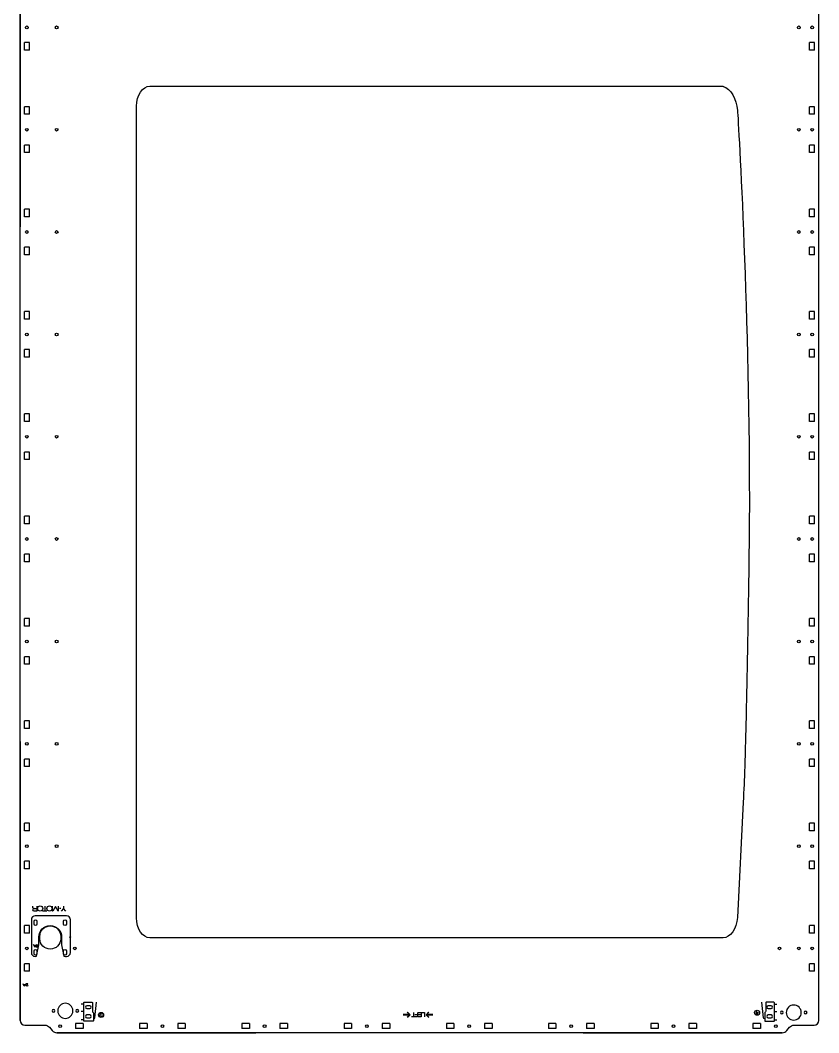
# Model space of a CAD drawing. Header units: millimetres. Extents: x -1506 to -668, y -3588 to 587.
# Drawn here: x -1506 to -668, y -3588 to -2526 of the extents above; entities that cross this region are included whole.
import ezdxf

# ---------------------------------------------------------------- set-up
doc = ezdxf.new("R2010")
doc.units = ezdxf.units.MM
doc.layers.add('CUTS', color=1, linetype='Continuous', true_color=0xff0000)
doc.layers.add('TEXT', color=5, linetype='Continuous', true_color=0x0000ff)

msp = doc.modelspace()

# ---------------------------------------------------------------- linework, layer by layer
at = {"layer": 'CUTS', "color": 1, "lineweight": 25, "true_color": 0xff0000}
for p, q in [((-1506.4, -3575), (-1506.4, -2449.6)), ((-668.4, -3575), (-668.4, -2449.6)), ((-1496.8, -2549.3), (-1502, -2549.3)), ((-1502, -2557.2), (-1502, -2549.3)), ((-1496.8, -2557.2), (-1502, -2557.2)), ((-1496.8, -2557.2), (-1496.8, -2549.3)), ((-672.7, -2549.3), (-677.9, -2549.3)), ((-677.9, -2557.2), (-677.9, -2549.3)), ((-672.7, -2557.2), (-677.9, -2557.2)), ((-672.7, -2557.2), (-672.7, -2549.3)), ((-1496.8, -2616.7), (-1502, -2616.7)), ((-1502, -2624.5), (-1502, -2616.7)), ((-1496.8, -2624.5), (-1496.8, -2616.7)), ((-672.7, -2616.7), (-677.9, -2616.7)), ((-677.9, -2624.5), (-677.9, -2616.7)), ((-672.7, -2624.5), (-672.7, -2616.7)), ((-1496.8, -2624.5), (-1502, -2624.5)), ((-672.7, -2624.5), (-677.9, -2624.5)), ((-1496.8, -2656.7), (-1502, -2656.7)), ((-1502, -2664.5), (-1502, -2656.7)), ((-1496.8, -2664.5), (-1502, -2664.5)), ((-1496.8, -2664.5), (-1496.8, -2656.7)), ((-672.7, -2656.7), (-677.9, -2656.7)), ((-677.9, -2664.5), (-677.9, -2656.7)), ((-672.7, -2664.5), (-677.9, -2664.5)), ((-672.7, -2664.5), (-672.7, -2656.7)), ((-1496.8, -2724), (-1502, -2724)), ((-1502, -2731.9), (-1502, -2724)), ((-1496.8, -2731.9), (-1496.8, -2724)), ((-672.7, -2724), (-677.9, -2724)), ((-677.9, -2731.9), (-677.9, -2724)), ((-672.7, -2731.9), (-672.7, -2724)), ((-1496.8, -2731.9), (-1502, -2731.9)), ((-672.7, -2731.9), (-677.9, -2731.9)), ((-1496.8, -2764), (-1502, -2764)), ((-1502, -2771.9), (-1502, -2764)), ((-1496.8, -2771.9), (-1496.8, -2764)), ((-672.7, -2764), (-677.9, -2764)), ((-677.9, -2771.9), (-677.9, -2764)), ((-672.7, -2771.9), (-672.7, -2764)), ((-1496.8, -2771.9), (-1502, -2771.9)), ((-672.7, -2771.9), (-677.9, -2771.9)), ((-1496.8, -2831.3), (-1502, -2831.3)), ((-1502, -2839.2), (-1502, -2831.3)), ((-1496.8, -2839.2), (-1496.8, -2831.3)), ((-672.7, -2831.3), (-677.9, -2831.3)), ((-677.9, -2839.2), (-677.9, -2831.3)), ((-672.7, -2839.2), (-672.7, -2831.3)), ((-1496.8, -2839.2), (-1502, -2839.2)), ((-672.7, -2839.2), (-677.9, -2839.2)), ((-1496.8, -2871.3), (-1502, -2871.3)), ((-1502, -2879.2), (-1502, -2871.3)), ((-1496.8, -2879.2), (-1496.8, -2871.3)), ((-672.7, -2871.3), (-677.9, -2871.3)), ((-677.9, -2879.2), (-677.9, -2871.3)), ((-672.7, -2879.2), (-672.7, -2871.3)), ((-1496.8, -2879.2), (-1502, -2879.2)), ((-672.7, -2879.2), (-677.9, -2879.2)), ((-1496.8, -2938.7), (-1502, -2938.7)), ((-1502, -2946.6), (-1502, -2938.7)), ((-1496.8, -2946.6), (-1496.8, -2938.7)), ((-672.7, -2938.7), (-677.9, -2938.7)), ((-677.9, -2946.6), (-677.9, -2938.7)), ((-672.7, -2946.6), (-672.7, -2938.7)), ((-1496.8, -2946.6), (-1502, -2946.6)), ((-672.7, -2946.6), (-677.9, -2946.6)), ((-1496.8, -2978.7), (-1502, -2978.7)), ((-1502, -2986.6), (-1502, -2978.7)), ((-1496.8, -2986.6), (-1496.8, -2978.7)), ((-672.7, -2978.7), (-677.9, -2978.7)), ((-677.9, -2986.6), (-677.9, -2978.7)), ((-672.7, -2986.6), (-672.7, -2978.7)), ((-1496.8, -2986.6), (-1502, -2986.6)), ((-672.7, -2986.6), (-677.9, -2986.6)), ((-1496.8, -3046), (-1502, -3046)), ((-1502, -3053.9), (-1502, -3046)), ((-1496.8, -3053.9), (-1496.8, -3046)), ((-672.7, -3046), (-677.9, -3046)), ((-677.9, -3053.9), (-677.9, -3046)), ((-672.7, -3053.9), (-672.7, -3046)), ((-1496.8, -3053.9), (-1502, -3053.9)), ((-672.7, -3053.9), (-677.9, -3053.9)), ((-1496.8, -3086), (-1502, -3086)), ((-1502, -3093.9), (-1502, -3086)), ((-1496.8, -3093.9), (-1496.8, -3086)), ((-672.7, -3086), (-677.9, -3086)), ((-677.9, -3093.9), (-677.9, -3086)), ((-672.7, -3093.9), (-672.7, -3086)), ((-1496.8, -3093.9), (-1502, -3093.9)), ((-672.7, -3093.9), (-677.9, -3093.9)), ((-1496.8, -3153.4), (-1502, -3153.4)), ((-1502, -3161.2), (-1502, -3153.4)), ((-1496.8, -3161.2), (-1496.8, -3153.4)), ((-672.7, -3153.4), (-677.9, -3153.4)), ((-677.9, -3161.2), (-677.9, -3153.4)), ((-672.7, -3161.2), (-672.7, -3153.4)), ((-1496.8, -3161.2), (-1502, -3161.2)), ((-672.7, -3161.2), (-677.9, -3161.2)), ((-1496.8, -3193.4), (-1502, -3193.4)), ((-1502, -3201.2), (-1502, -3193.4)), ((-1496.8, -3201.2), (-1496.8, -3193.4)), ((-672.7, -3193.4), (-677.9, -3193.4)), ((-677.9, -3201.2), (-677.9, -3193.4)), ((-672.7, -3201.2), (-672.7, -3193.4)), ((-1496.8, -3201.2), (-1502, -3201.2)), ((-672.7, -3201.2), (-677.9, -3201.2)), ((-1384.3, -3256.5), (-1384.3, -3250.3)), ((-1496.8, -3260.7), (-1502, -3260.7)), ((-1502, -3268.6), (-1502, -3260.7)), ((-1496.8, -3268.6), (-1502, -3268.6)), ((-1496.8, -3268.6), (-1496.8, -3260.7)), ((-672.7, -3260.7), (-677.9, -3260.7)), ((-677.9, -3268.6), (-677.9, -3260.7)), ((-672.7, -3268.6), (-677.9, -3268.6)), ((-672.7, -3268.6), (-672.7, -3260.7)), ((-1496.8, -3300.7), (-1502, -3300.7)), ((-1502, -3308.6), (-1502, -3300.7)), ((-1496.8, -3308.6), (-1496.8, -3300.7)), ((-672.7, -3300.7), (-677.9, -3300.7)), ((-677.9, -3308.6), (-677.9, -3300.7)), ((-672.7, -3308.6), (-672.7, -3300.7)), ((-1496.8, -3308.6), (-1502, -3308.6)), ((-672.7, -3308.6), (-677.9, -3308.6)), ((-1496.8, -3368), (-1502, -3368)), ((-1502, -3375.9), (-1502, -3368)), ((-1496.8, -3375.9), (-1502, -3375.9)), ((-1496.8, -3375.9), (-1496.8, -3368)), ((-672.7, -3368), (-677.9, -3368)), ((-677.9, -3375.9), (-677.9, -3368)), ((-672.7, -3375.9), (-677.9, -3375.9)), ((-672.7, -3375.9), (-672.7, -3368)), ((-1496.8, -3408), (-1502, -3408)), ((-1502, -3415.9), (-1502, -3408)), ((-1496.8, -3415.9), (-1496.8, -3408)), ((-672.7, -3408), (-677.9, -3408)), ((-677.9, -3415.9), (-677.9, -3408)), ((-672.7, -3415.9), (-672.7, -3408)), ((-1496.8, -3415.9), (-1502, -3415.9)), ((-672.7, -3415.9), (-677.9, -3415.9)), ((-1496.8, -3475.4), (-1502, -3475.4)), ((-1502, -3483.3), (-1502, -3475.4)), ((-1496.8, -3483.3), (-1502, -3483.3)), ((-1496.8, -3483.3), (-1496.8, -3475.4)), ((-672.7, -3475.4), (-677.9, -3475.4)), ((-677.9, -3483.3), (-677.9, -3475.4)), ((-672.7, -3483.3), (-677.9, -3483.3)), ((-672.7, -3483.3), (-672.7, -3475.4)), ((-1496.8, -3515.4), (-1502, -3515.4)), ((-1502, -3523.3), (-1502, -3515.4)), ((-1496.8, -3523.3), (-1502, -3523.3)), ((-1496.8, -3523.3), (-1496.8, -3515.4)), ((-672.7, -3515.4), (-677.9, -3515.4)), ((-677.9, -3523.3), (-677.9, -3515.4)), ((-672.7, -3523.3), (-677.9, -3523.3)), ((-672.7, -3523.3), (-672.7, -3515.4)), ((-1448.3, -3578.2), (-1448.3, -3583.4)), ((-1440.4, -3578.2), (-1448.3, -3578.2)), ((-1440.4, -3578.2), (-1440.4, -3583.4)), ((-1381.1, -3578.2), (-1381.1, -3583.4)), ((-1373.3, -3578.2), (-1381.1, -3578.2)), ((-1373.3, -3578.2), (-1373.3, -3583.4)), ((-1341.1, -3578.2), (-1341.1, -3583.4)), ((-1333.3, -3578.2), (-1341.1, -3578.2)), ((-1333.3, -3578.2), (-1333.3, -3583.4)), ((-1273.8, -3578.2), (-1273.8, -3583.4)), ((-1265.9, -3578.2), (-1273.8, -3578.2)), ((-1265.9, -3578.2), (-1265.9, -3583.4)), ((-1233.8, -3578.2), (-1233.8, -3583.4)), ((-1225.9, -3578.2), (-1233.8, -3578.2)), ((-1225.9, -3578.2), (-1225.9, -3583.4)), ((-1166.5, -3578.2), (-1166.5, -3583.4)), ((-1158.6, -3578.2), (-1166.5, -3578.2)), ((-1158.6, -3578.2), (-1158.6, -3583.4)), ((-1126.5, -3578.2), (-1126.5, -3583.4)), ((-1118.6, -3578.2), (-1126.5, -3578.2)), ((-1118.6, -3578.2), (-1118.6, -3583.4)), ((-1059.1, -3578.2), (-1059.1, -3583.4)), ((-1051.2, -3578.2), (-1059.1, -3578.2)), ((-1051.2, -3578.2), (-1051.2, -3583.4)), ((-1019.1, -3578.2), (-1019.1, -3583.4)), ((-1011.2, -3578.2), (-1019.1, -3578.2)), ((-1011.2, -3578.2), (-1011.2, -3583.4)), ((-952.1, -3578.2), (-952.1, -3583.4)), ((-944.2, -3578.2), (-952.1, -3578.2)), ((-944.2, -3578.2), (-944.2, -3583.4)), ((-912.1, -3578.2), (-912.1, -3583.4)), ((-904.2, -3578.2), (-912.1, -3578.2)), ((-904.2, -3578.2), (-904.2, -3583.4)), ((-844.7, -3578.2), (-844.7, -3583.4)), ((-836.8, -3578.2), (-844.7, -3578.2)), ((-836.8, -3578.2), (-836.8, -3583.4)), ((-804.7, -3578.2), (-804.7, -3583.4)), ((-796.8, -3578.2), (-804.7, -3578.2)), ((-796.8, -3578.2), (-796.8, -3583.4)), ((-737.4, -3578.2), (-737.4, -3583.4)), ((-729.5, -3578.2), (-737.4, -3578.2)), ((-729.5, -3578.2), (-729.5, -3583.4)), ((-706.7, -3587.8), (-1468, -3587.8)), ((-1440.4, -3583.4), (-1448.3, -3583.4)), ((-1373.3, -3583.4), (-1381.1, -3583.4)), ((-1333.3, -3583.4), (-1341.1, -3583.4)), ((-1265.9, -3583.4), (-1273.8, -3583.4)), ((-1225.9, -3583.4), (-1233.8, -3583.4)), ((-1158.6, -3583.4), (-1166.5, -3583.4)), ((-1118.6, -3583.4), (-1126.5, -3583.4)), ((-1051.2, -3583.4), (-1059.1, -3583.4)), ((-1011.2, -3583.4), (-1019.1, -3583.4)), ((-944.2, -3583.4), (-952.1, -3583.4)), ((-904.2, -3583.4), (-912.1, -3583.4)), ((-836.8, -3583.4), (-844.7, -3583.4)), ((-796.8, -3583.4), (-804.7, -3583.4)), ((-729.5, -3583.4), (-737.4, -3583.4))]:
    msp.add_line(p, q, dxfattribs=at)
for points in [[(-1506.4, -2449.6), (-1506.4, -2742.4)], [(-668.4, -2742.4), (-668.4, -2449.6)], [(-1370.3, -2595), (-768.8, -2595), (-768.7, -2595.2)], [(-1384.3, -3250.3), (-1384.3, -2616)], [(-1384.3, -3467.3), (-1384.3, -3256.5)], [(-1506.4, -3282.2), (-1506.4, -3575)], [(-668.4, -3575), (-668.4, -3282.2)], [(-747.7, -3346.1), (-753.7, -3467)], [(-1491.9, -3473.9), (-1491.9, -3470.9), (-1491.9, -3470.9)], [(-1488.9, -3470.9), (-1488.9, -3473.9)], [(-1460.9, -3473.9), (-1460.9, -3470.9), (-1460.9, -3470.9)], [(-1457.9, -3470.9), (-1457.9, -3473.9)], [(-1485.8, -3489.2), (-1485.8, -3486.7), (-1485.8, -3486.7)], [(-1463.9, -3486.7), (-1463.9, -3489.2)], [(-768.8, -3488.3), (-1370.3, -3488.3)], [(-1491.9, -3504.9), (-1491.9, -3501.9), (-1491.9, -3501.9)], [(-1488.9, -3501.9), (-1488.9, -3504.9)], [(-1460.9, -3504.9), (-1460.9, -3501.9), (-1460.9, -3501.9)], [(-1457.9, -3501.9), (-1457.9, -3504.9)], [(-1433.3, -3559.5), (-1436.3, -3559.5), (-1436.3, -3559.5)], [(-1436.3, -3562.5), (-1433.3, -3562.5)], [(-718.3, -3559.5), (-721.3, -3559.5), (-721.3, -3559.5)], [(-721.3, -3562.5), (-718.3, -3562.5)], [(-1433.3, -3569.1), (-1436.3, -3569.1), (-1436.3, -3569.1)], [(-1436.3, -3572.1), (-1433.3, -3572.1)], [(-718.3, -3569.1), (-721.3, -3569.1), (-721.3, -3569.1)], [(-721.3, -3572.1), (-718.3, -3572.1)], [(-1501.6, -3579.8), (-1480.4, -3579.8), (-1480.4, -3579.8)], [(-1475.8, -3582), (-1472.7, -3585.6)], [(-1468, -3587.8), (-1259, -3587.8)], [(-915.7, -3587.8), (-706.7, -3587.8)], [(-702, -3585.6), (-699, -3582)], [(-694.3, -3579.8), (-673.2, -3579.8)]]:
    msp.add_lwpolyline(points, dxfattribs=at)
for points in [[(-1500.9, -2533.3), (-1500.9, -2532.5), (-1500.2, -2531.8), (-1499.4, -2531.8)], [(-1499.4, -2534.7), (-1500.2, -2534.7), (-1500.9, -2534.1), (-1500.9, -2533.3)], [(-1499.4, -2531.8), (-1498.6, -2531.8), (-1498, -2532.5), (-1498, -2533.3)], [(-1498, -2533.3), (-1498, -2534.1), (-1498.6, -2534.7), (-1499.4, -2534.7)], [(-1469.6, -2533.3), (-1469.6, -2532.5), (-1468.9, -2531.8), (-1468.2, -2531.8)], [(-1468.2, -2534.7), (-1468.9, -2534.7), (-1469.6, -2534.1), (-1469.6, -2533.3)], [(-1468.2, -2531.8), (-1467.4, -2531.8), (-1466.7, -2532.5), (-1466.7, -2533.3)], [(-1466.7, -2533.3), (-1466.7, -2534.1), (-1467.4, -2534.7), (-1468.2, -2534.7)], [(-690.8, -2533.3), (-690.8, -2532.5), (-690.2, -2531.8), (-689.4, -2531.8)], [(-689.4, -2534.7), (-690.2, -2534.7), (-690.8, -2534.1), (-690.8, -2533.3)], [(-689.4, -2531.8), (-688.6, -2531.8), (-687.9, -2532.5), (-687.9, -2533.3)], [(-687.9, -2533.3), (-687.9, -2534.1), (-688.6, -2534.7), (-689.4, -2534.7)], [(-676.7, -2533.3), (-676.7, -2532.5), (-676.1, -2531.8), (-675.3, -2531.8)], [(-675.3, -2534.7), (-676.1, -2534.7), (-676.7, -2534.1), (-676.7, -2533.3)], [(-675.3, -2531.8), (-674.5, -2531.8), (-673.9, -2532.5), (-673.9, -2533.3)], [(-673.9, -2533.3), (-673.9, -2534.1), (-674.5, -2534.7), (-675.3, -2534.7)], [(-1384.3, -2616), (-1384.3, -2604.4), (-1378, -2595), (-1370.3, -2595)], [(-768.7, -2595.2), (-761.1, -2597.3), (-754.4, -2608.6), (-753.6, -2620.4)], [(-753.6, -2620.4), (-753.6, -2620.4), (-741.2, -2820), (-741.2, -3029.4)], [(-1500.9, -2640.6), (-1500.9, -2639.8), (-1500.2, -2639.2), (-1499.4, -2639.2)], [(-1499.4, -2642), (-1500.2, -2642), (-1500.9, -2641.4), (-1500.9, -2640.6)], [(-1499.4, -2639.2), (-1498.6, -2639.2), (-1498, -2639.8), (-1498, -2640.6)], [(-1498, -2640.6), (-1498, -2641.4), (-1498.6, -2642), (-1499.4, -2642)], [(-1469.6, -2640.6), (-1469.6, -2639.8), (-1468.9, -2639.2), (-1468.2, -2639.2)], [(-1468.2, -2642), (-1468.9, -2642), (-1469.6, -2641.4), (-1469.6, -2640.6)], [(-1468.2, -2639.2), (-1467.4, -2639.2), (-1466.7, -2639.8), (-1466.7, -2640.6)], [(-1466.7, -2640.6), (-1466.7, -2641.4), (-1467.4, -2642), (-1468.2, -2642)], [(-690.8, -2640.6), (-690.8, -2639.8), (-690.2, -2639.2), (-689.4, -2639.2)], [(-689.4, -2642), (-690.2, -2642), (-690.8, -2641.4), (-690.8, -2640.6)], [(-689.4, -2639.2), (-688.6, -2639.2), (-687.9, -2639.8), (-687.9, -2640.6)], [(-687.9, -2640.6), (-687.9, -2641.4), (-688.6, -2642), (-689.4, -2642)], [(-676.7, -2640.6), (-676.7, -2639.8), (-676.1, -2639.2), (-675.3, -2639.2)], [(-675.3, -2642), (-676.1, -2642), (-676.7, -2641.4), (-676.7, -2640.6)], [(-675.3, -2639.2), (-674.5, -2639.2), (-673.9, -2639.8), (-673.9, -2640.6)], [(-673.9, -2640.6), (-673.9, -2641.4), (-674.5, -2642), (-675.3, -2642)], [(-1500.9, -2747.9), (-1500.9, -2747.2), (-1500.2, -2746.5), (-1499.4, -2746.5)], [(-1499.4, -2749.4), (-1500.2, -2749.4), (-1500.9, -2748.7), (-1500.9, -2747.9)], [(-1499.4, -2746.5), (-1498.6, -2746.5), (-1498, -2747.2), (-1498, -2747.9)], [(-1498, -2747.9), (-1498, -2748.7), (-1498.6, -2749.4), (-1499.4, -2749.4)], [(-1469.6, -2747.9), (-1469.6, -2747.2), (-1468.9, -2746.5), (-1468.2, -2746.5)], [(-1468.2, -2749.4), (-1468.9, -2749.4), (-1469.6, -2748.7), (-1469.6, -2747.9)], [(-1468.2, -2746.5), (-1467.4, -2746.5), (-1466.7, -2747.2), (-1466.7, -2747.9)], [(-1466.7, -2747.9), (-1466.7, -2748.7), (-1467.4, -2749.4), (-1468.2, -2749.4)], [(-690.8, -2747.9), (-690.8, -2747.2), (-690.2, -2746.5), (-689.4, -2746.5)], [(-689.4, -2749.4), (-690.2, -2749.4), (-690.8, -2748.7), (-690.8, -2747.9)], [(-689.4, -2746.5), (-688.6, -2746.5), (-687.9, -2747.2), (-687.9, -2747.9)], [(-687.9, -2747.9), (-687.9, -2748.7), (-688.6, -2749.4), (-689.4, -2749.4)], [(-676.7, -2747.9), (-676.7, -2747.2), (-676.1, -2746.5), (-675.3, -2746.5)], [(-675.3, -2749.4), (-676.1, -2749.4), (-676.7, -2748.7), (-676.7, -2747.9)], [(-675.3, -2746.5), (-674.5, -2746.5), (-673.9, -2747.2), (-673.9, -2747.9)], [(-673.9, -2747.9), (-673.9, -2748.7), (-674.5, -2749.4), (-675.3, -2749.4)], [(-1500.9, -2855.3), (-1500.9, -2854.5), (-1500.2, -2853.9), (-1499.4, -2853.9)], [(-1499.4, -2856.7), (-1500.2, -2856.7), (-1500.9, -2856.1), (-1500.9, -2855.3)], [(-1499.4, -2853.9), (-1498.6, -2853.9), (-1498, -2854.5), (-1498, -2855.3)], [(-1498, -2855.3), (-1498, -2856.1), (-1498.6, -2856.7), (-1499.4, -2856.7)], [(-1469.6, -2855.3), (-1469.6, -2854.5), (-1468.9, -2853.9), (-1468.2, -2853.9)], [(-1468.2, -2856.7), (-1468.9, -2856.7), (-1469.6, -2856.1), (-1469.6, -2855.3)], [(-1468.2, -2853.9), (-1467.4, -2853.9), (-1466.7, -2854.5), (-1466.7, -2855.3)], [(-1466.7, -2855.3), (-1466.7, -2856.1), (-1467.4, -2856.7), (-1468.2, -2856.7)], [(-690.8, -2855.3), (-690.8, -2854.5), (-690.2, -2853.9), (-689.4, -2853.9)], [(-689.4, -2856.7), (-690.2, -2856.7), (-690.8, -2856.1), (-690.8, -2855.3)], [(-689.4, -2853.9), (-688.6, -2853.9), (-687.9, -2854.5), (-687.9, -2855.3)], [(-687.9, -2855.3), (-687.9, -2856.1), (-688.6, -2856.7), (-689.4, -2856.7)], [(-676.7, -2855.3), (-676.7, -2854.5), (-676.1, -2853.9), (-675.3, -2853.9)], [(-675.3, -2856.7), (-676.1, -2856.7), (-676.7, -2856.1), (-676.7, -2855.3)], [(-675.3, -2853.9), (-674.5, -2853.9), (-673.9, -2854.5), (-673.9, -2855.3)], [(-673.9, -2855.3), (-673.9, -2856.1), (-674.5, -2856.7), (-675.3, -2856.7)], [(-1500.9, -2962.6), (-1500.9, -2961.8), (-1500.2, -2961.2), (-1499.4, -2961.2)], [(-1499.4, -2964), (-1500.2, -2964), (-1500.9, -2963.4), (-1500.9, -2962.6)], [(-1499.4, -2961.2), (-1498.6, -2961.2), (-1498, -2961.8), (-1498, -2962.6)], [(-1498, -2962.6), (-1498, -2963.4), (-1498.6, -2964), (-1499.4, -2964)], [(-1469.6, -2962.6), (-1469.6, -2961.8), (-1468.9, -2961.2), (-1468.2, -2961.2)], [(-1468.2, -2964), (-1468.9, -2964), (-1469.6, -2963.4), (-1469.6, -2962.6)], [(-1468.2, -2961.2), (-1467.4, -2961.2), (-1466.7, -2961.8), (-1466.7, -2962.6)], [(-1466.7, -2962.6), (-1466.7, -2963.4), (-1467.4, -2964), (-1468.2, -2964)], [(-690.8, -2962.6), (-690.8, -2961.8), (-690.2, -2961.2), (-689.4, -2961.2)], [(-689.4, -2964), (-690.2, -2964), (-690.8, -2963.4), (-690.8, -2962.6)], [(-689.4, -2961.2), (-688.6, -2961.2), (-687.9, -2961.8), (-687.9, -2962.6)], [(-687.9, -2962.6), (-687.9, -2963.4), (-688.6, -2964), (-689.4, -2964)], [(-676.7, -2962.6), (-676.7, -2961.8), (-676.1, -2961.2), (-675.3, -2961.2)], [(-675.3, -2964), (-676.1, -2964), (-676.7, -2963.4), (-676.7, -2962.6)], [(-675.3, -2961.2), (-674.5, -2961.2), (-673.9, -2961.8), (-673.9, -2962.6)], [(-673.9, -2962.6), (-673.9, -2963.4), (-674.5, -2964), (-675.3, -2964)], [(-741.2, -3029.4), (-741.2, -3117.1), (-745.2, -3278.6), (-745.2, -3278.6)], [(-1500.9, -3070), (-1500.9, -3069.2), (-1500.2, -3068.5), (-1499.4, -3068.5)], [(-1499.4, -3068.5), (-1498.6, -3068.5), (-1498, -3069.2), (-1498, -3070)], [(-1469.6, -3070), (-1469.6, -3069.2), (-1468.9, -3068.5), (-1468.2, -3068.5)], [(-1468.2, -3068.5), (-1467.4, -3068.5), (-1466.7, -3069.2), (-1466.7, -3070)], [(-690.8, -3070), (-690.8, -3069.2), (-690.2, -3068.5), (-689.4, -3068.5)], [(-689.4, -3068.5), (-688.6, -3068.5), (-687.9, -3069.2), (-687.9, -3070)], [(-676.7, -3070), (-676.7, -3069.2), (-676.1, -3068.5), (-675.3, -3068.5)], [(-675.3, -3068.5), (-674.5, -3068.5), (-673.9, -3069.2), (-673.9, -3070)], [(-1499.4, -3071.4), (-1500.2, -3071.4), (-1500.9, -3070.7), (-1500.9, -3070)], [(-1498, -3070), (-1498, -3070.7), (-1498.6, -3071.4), (-1499.4, -3071.4)], [(-1468.2, -3071.4), (-1468.9, -3071.4), (-1469.6, -3070.7), (-1469.6, -3070)], [(-1466.7, -3070), (-1466.7, -3070.7), (-1467.4, -3071.4), (-1468.2, -3071.4)], [(-689.4, -3071.4), (-690.2, -3071.4), (-690.8, -3070.7), (-690.8, -3070)], [(-687.9, -3070), (-687.9, -3070.7), (-688.6, -3071.4), (-689.4, -3071.4)], [(-675.3, -3071.4), (-676.1, -3071.4), (-676.7, -3070.7), (-676.7, -3070)], [(-673.9, -3070), (-673.9, -3070.7), (-674.5, -3071.4), (-675.3, -3071.4)], [(-1500.9, -3177.3), (-1500.9, -3176.5), (-1500.2, -3175.9), (-1499.4, -3175.9)], [(-1499.4, -3178.7), (-1500.2, -3178.7), (-1500.9, -3178.1), (-1500.9, -3177.3)], [(-1499.4, -3175.9), (-1498.6, -3175.9), (-1498, -3176.5), (-1498, -3177.3)], [(-1498, -3177.3), (-1498, -3178.1), (-1498.6, -3178.7), (-1499.4, -3178.7)], [(-1469.6, -3177.3), (-1469.6, -3176.5), (-1468.9, -3175.9), (-1468.2, -3175.9)], [(-1468.2, -3178.7), (-1468.9, -3178.7), (-1469.6, -3178.1), (-1469.6, -3177.3)], [(-1468.2, -3175.9), (-1467.4, -3175.9), (-1466.7, -3176.5), (-1466.7, -3177.3)], [(-1466.7, -3177.3), (-1466.7, -3178.1), (-1467.4, -3178.7), (-1468.2, -3178.7)], [(-690.8, -3177.3), (-690.8, -3176.5), (-690.2, -3175.9), (-689.4, -3175.9)], [(-689.4, -3178.7), (-690.2, -3178.7), (-690.8, -3178.1), (-690.8, -3177.3)], [(-689.4, -3175.9), (-688.6, -3175.9), (-687.9, -3176.5), (-687.9, -3177.3)], [(-687.9, -3177.3), (-687.9, -3178.1), (-688.6, -3178.7), (-689.4, -3178.7)], [(-676.7, -3177.3), (-676.7, -3176.5), (-676.1, -3175.9), (-675.3, -3175.9)], [(-675.3, -3178.7), (-676.1, -3178.7), (-676.7, -3178.1), (-676.7, -3177.3)], [(-675.3, -3175.9), (-674.5, -3175.9), (-673.9, -3176.5), (-673.9, -3177.3)], [(-673.9, -3177.3), (-673.9, -3178.1), (-674.5, -3178.7), (-675.3, -3178.7)], [(-745.2, -3278.6), (-745.5, -3290.4), (-745.9, -3305.6), (-746.2, -3312.4)], [(-1500.9, -3284.6), (-1500.9, -3283.9), (-1500.2, -3283.2), (-1499.4, -3283.2)], [(-1499.4, -3286.1), (-1500.2, -3286.1), (-1500.9, -3285.4), (-1500.9, -3284.6)], [(-1499.4, -3283.2), (-1498.6, -3283.2), (-1498, -3283.9), (-1498, -3284.6)], [(-1498, -3284.6), (-1498, -3285.4), (-1498.6, -3286.1), (-1499.4, -3286.1)], [(-1469.6, -3284.6), (-1469.6, -3283.9), (-1468.9, -3283.2), (-1468.2, -3283.2)], [(-1468.2, -3286.1), (-1468.9, -3286.1), (-1469.6, -3285.4), (-1469.6, -3284.6)], [(-1468.2, -3283.2), (-1467.4, -3283.2), (-1466.7, -3283.9), (-1466.7, -3284.6)], [(-1466.7, -3284.6), (-1466.7, -3285.4), (-1467.4, -3286.1), (-1468.2, -3286.1)], [(-690.8, -3284.6), (-690.8, -3283.9), (-690.2, -3283.2), (-689.4, -3283.2)], [(-689.4, -3286.1), (-690.2, -3286.1), (-690.8, -3285.4), (-690.8, -3284.6)], [(-689.4, -3283.2), (-688.6, -3283.2), (-687.9, -3283.9), (-687.9, -3284.6)], [(-687.9, -3284.6), (-687.9, -3285.4), (-688.6, -3286.1), (-689.4, -3286.1)], [(-676.7, -3284.6), (-676.7, -3283.9), (-676.1, -3283.2), (-675.3, -3283.2)], [(-675.3, -3286.1), (-676.1, -3286.1), (-676.7, -3285.4), (-676.7, -3284.6)], [(-675.3, -3283.2), (-674.5, -3283.2), (-673.9, -3283.9), (-673.9, -3284.6)], [(-673.9, -3284.6), (-673.9, -3285.4), (-674.5, -3286.1), (-675.3, -3286.1)], [(-746.2, -3312.4), (-746.4, -3319.2), (-747.1, -3334.4), (-747.7, -3346.1)], [(-1500.9, -3392), (-1500.9, -3391.2), (-1500.2, -3390.6), (-1499.4, -3390.6)], [(-1499.4, -3393.4), (-1500.2, -3393.4), (-1500.9, -3392.8), (-1500.9, -3392)], [(-1499.4, -3390.6), (-1498.6, -3390.6), (-1498, -3391.2), (-1498, -3392)], [(-1498, -3392), (-1498, -3392.8), (-1498.6, -3393.4), (-1499.4, -3393.4)], [(-1469.6, -3392), (-1469.6, -3391.2), (-1468.9, -3390.6), (-1468.2, -3390.6)], [(-1468.2, -3393.4), (-1468.9, -3393.4), (-1469.6, -3392.8), (-1469.6, -3392)], [(-1468.2, -3390.6), (-1467.4, -3390.6), (-1466.7, -3391.2), (-1466.7, -3392)], [(-1466.7, -3392), (-1466.7, -3392.8), (-1467.4, -3393.4), (-1468.2, -3393.4)], [(-690.8, -3392), (-690.8, -3391.2), (-690.2, -3390.6), (-689.4, -3390.6)], [(-689.4, -3393.4), (-690.2, -3393.4), (-690.8, -3392.8), (-690.8, -3392)], [(-689.4, -3390.6), (-688.6, -3390.6), (-687.9, -3391.2), (-687.9, -3392)], [(-687.9, -3392), (-687.9, -3392.8), (-688.6, -3393.4), (-689.4, -3393.4)], [(-676.7, -3392), (-676.7, -3391.2), (-676.1, -3390.6), (-675.3, -3390.6)], [(-675.3, -3393.4), (-676.1, -3393.4), (-676.7, -3392.8), (-676.7, -3392)], [(-675.3, -3390.6), (-674.5, -3390.6), (-673.9, -3391.2), (-673.9, -3392)], [(-673.9, -3392), (-673.9, -3392.8), (-674.5, -3393.4), (-675.3, -3393.4)], [(-1491.9, -3470.9), (-1491.9, -3470.1), (-1491.2, -3469.4), (-1490.4, -3469.4)], [(-1490.4, -3469.4), (-1489.6, -3469.4), (-1488.9, -3470.1), (-1488.9, -3470.9)], [(-1460.9, -3470.9), (-1460.9, -3470.1), (-1460.2, -3469.4), (-1459.4, -3469.4)], [(-1459.4, -3469.4), (-1458.6, -3469.4), (-1457.9, -3470.1), (-1457.9, -3470.9)], [(-1370.3, -3488.3), (-1378, -3488.3), (-1384.3, -3478.9), (-1384.3, -3467.3)], [(-753.7, -3467), (-754.3, -3478.7), (-761.2, -3488.3), (-768.8, -3488.3)], [(-1490.4, -3475.4), (-1491.2, -3475.4), (-1491.9, -3474.8), (-1491.9, -3473.9)], [(-1488.9, -3473.9), (-1488.9, -3474.8), (-1489.6, -3475.4), (-1490.4, -3475.4)], [(-1485.8, -3486.7), (-1485.8, -3480.6), (-1480.9, -3475.7), (-1474.9, -3475.7)], [(-1474.9, -3475.7), (-1468.8, -3475.7), (-1463.9, -3480.6), (-1463.9, -3486.7)], [(-1459.4, -3475.4), (-1460.2, -3475.4), (-1460.9, -3474.8), (-1460.9, -3473.9)], [(-1457.9, -3473.9), (-1457.9, -3474.8), (-1458.6, -3475.4), (-1459.4, -3475.4)], [(-1474.9, -3500.1), (-1480.9, -3500.1), (-1485.8, -3495.2), (-1485.8, -3489.2)], [(-1463.9, -3489.2), (-1463.9, -3495.2), (-1468.8, -3500.1), (-1474.9, -3500.1)], [(-1500.9, -3499.3), (-1500.9, -3498.5), (-1500.2, -3497.9), (-1499.4, -3497.9)], [(-1499.4, -3500.7), (-1500.2, -3500.7), (-1500.9, -3500.1), (-1500.9, -3499.3)], [(-1499.4, -3497.9), (-1498.6, -3497.9), (-1498, -3498.5), (-1498, -3499.3)], [(-1498, -3499.3), (-1498, -3500.1), (-1498.6, -3500.7), (-1499.4, -3500.7)], [(-1491.9, -3501.9), (-1491.9, -3501.1), (-1491.2, -3500.4), (-1490.4, -3500.4)], [(-1490.4, -3500.4), (-1489.6, -3500.4), (-1488.9, -3501.1), (-1488.9, -3501.9)], [(-1460.9, -3501.9), (-1460.9, -3501.1), (-1460.2, -3500.4), (-1459.4, -3500.4)], [(-1459.4, -3500.4), (-1458.6, -3500.4), (-1457.9, -3501.1), (-1457.9, -3501.9)], [(-1450.6, -3499.3), (-1450.6, -3498.5), (-1449.9, -3497.9), (-1449.2, -3497.9)], [(-1449.2, -3500.7), (-1449.9, -3500.7), (-1450.6, -3500.1), (-1450.6, -3499.3)], [(-1449.2, -3497.9), (-1448.4, -3497.9), (-1447.7, -3498.5), (-1447.7, -3499.3)], [(-1447.7, -3499.3), (-1447.7, -3500.1), (-1448.4, -3500.7), (-1449.2, -3500.7)], [(-710.9, -3499.3), (-710.9, -3498.5), (-710.3, -3497.9), (-709.5, -3497.9)], [(-709.5, -3500.7), (-710.3, -3500.7), (-710.9, -3500.1), (-710.9, -3499.3)], [(-709.5, -3497.9), (-708.7, -3497.9), (-708.1, -3498.5), (-708.1, -3499.3)], [(-708.1, -3499.3), (-708.1, -3500.1), (-708.7, -3500.7), (-709.5, -3500.7)], [(-690.8, -3499.3), (-690.8, -3498.5), (-690.2, -3497.9), (-689.4, -3497.9)], [(-689.4, -3500.7), (-690.2, -3500.7), (-690.8, -3500.1), (-690.8, -3499.3)], [(-689.4, -3497.9), (-688.6, -3497.9), (-687.9, -3498.5), (-687.9, -3499.3)], [(-687.9, -3499.3), (-687.9, -3500.1), (-688.6, -3500.7), (-689.4, -3500.7)], [(-676.7, -3499.3), (-676.7, -3498.5), (-676.1, -3497.9), (-675.3, -3497.9)], [(-675.3, -3500.7), (-676.1, -3500.7), (-676.7, -3500.1), (-676.7, -3499.3)], [(-675.3, -3497.9), (-674.5, -3497.9), (-673.9, -3498.5), (-673.9, -3499.3)], [(-673.9, -3499.3), (-673.9, -3500.1), (-674.5, -3500.7), (-675.3, -3500.7)], [(-1490.4, -3506.4), (-1491.2, -3506.4), (-1491.9, -3505.8), (-1491.9, -3504.9)], [(-1488.9, -3504.9), (-1488.9, -3505.8), (-1489.6, -3506.4), (-1490.4, -3506.4)], [(-1459.4, -3506.4), (-1460.2, -3506.4), (-1460.9, -3505.8), (-1460.9, -3504.9)], [(-1457.9, -3504.9), (-1457.9, -3505.8), (-1458.6, -3506.4), (-1459.4, -3506.4)], [(-1459, -3556.9), (-1463.4, -3556.9), (-1466.9, -3560.4), (-1466.9, -3564.8)], [(-1451.1, -3564.8), (-1451.1, -3560.4), (-1454.7, -3556.9), (-1459, -3556.9)], [(-1471.5, -3563.3), (-1472.4, -3563.3), (-1473, -3564), (-1473, -3564.8)], [(-1473, -3564.8), (-1473, -3565.6), (-1472.4, -3566.3), (-1471.5, -3566.3)], [(-1470, -3564.8), (-1470, -3564), (-1470.7, -3563.3), (-1471.5, -3563.3)], [(-1471.5, -3566.3), (-1470.7, -3566.3), (-1470, -3565.6), (-1470, -3564.8)], [(-1466.9, -3564.8), (-1466.9, -3569.2), (-1463.4, -3572.7), (-1459, -3572.7)], [(-1459, -3572.7), (-1454.7, -3572.7), (-1451.1, -3569.2), (-1451.1, -3564.8)], [(-1446.5, -3563.3), (-1447.4, -3563.3), (-1448, -3564), (-1448, -3564.8)], [(-1448, -3564.8), (-1448, -3565.6), (-1447.4, -3566.3), (-1446.5, -3566.3)], [(-1445, -3564.8), (-1445, -3564), (-1445.7, -3563.3), (-1446.5, -3563.3)], [(-1446.5, -3566.3), (-1445.7, -3566.3), (-1445, -3565.6), (-1445, -3564.8)], [(-1436.3, -3559.5), (-1437.2, -3559.5), (-1437.8, -3560.2), (-1437.8, -3561)], [(-1437.8, -3561), (-1437.8, -3561.9), (-1437.2, -3562.5), (-1436.3, -3562.5)], [(-1431.8, -3561), (-1431.8, -3560.2), (-1432.5, -3559.5), (-1433.3, -3559.5)], [(-1433.3, -3562.5), (-1432.5, -3562.5), (-1431.8, -3561.9), (-1431.8, -3561)], [(-721.3, -3559.5), (-722.1, -3559.5), (-722.8, -3560.2), (-722.8, -3561)], [(-722.8, -3561), (-722.8, -3561.9), (-722.1, -3562.5), (-721.3, -3562.5)], [(-716.8, -3561), (-716.8, -3560.2), (-717.4, -3559.5), (-718.3, -3559.5)], [(-718.3, -3562.5), (-717.4, -3562.5), (-716.8, -3561.9), (-716.8, -3561)], [(-707.1, -3565.1), (-707.9, -3565.1), (-708.6, -3565.8), (-708.6, -3566.6)], [(-708.6, -3566.6), (-708.6, -3567.5), (-707.9, -3568.1), (-707.1, -3568.1)], [(-705.6, -3566.6), (-705.6, -3565.8), (-706.3, -3565.1), (-707.1, -3565.1)], [(-707.1, -3568.1), (-706.3, -3568.1), (-705.6, -3567.5), (-705.6, -3566.6)], [(-694.6, -3558.7), (-699, -3558.7), (-702.5, -3562.3), (-702.5, -3566.6)], [(-702.5, -3566.6), (-702.5, -3571), (-699, -3574.5), (-694.6, -3574.5)], [(-686.7, -3566.6), (-686.7, -3562.3), (-690.3, -3558.7), (-694.6, -3558.7)], [(-694.6, -3574.5), (-690.3, -3574.5), (-686.7, -3571), (-686.7, -3566.6)], [(-682.1, -3565.1), (-682.9, -3565.1), (-683.6, -3565.8), (-683.6, -3566.6)], [(-683.6, -3566.6), (-683.6, -3567.5), (-682.9, -3568.1), (-682.1, -3568.1)], [(-680.6, -3566.6), (-680.6, -3565.8), (-681.3, -3565.1), (-682.1, -3565.1)], [(-682.1, -3568.1), (-681.3, -3568.1), (-680.6, -3567.5), (-680.6, -3566.6)], [(-1506.4, -3575), (-1506.4, -3577.6), (-1504.2, -3579.8), (-1501.6, -3579.8)], [(-1436.3, -3569.1), (-1437.2, -3569.1), (-1437.8, -3569.8), (-1437.8, -3570.6)], [(-1437.8, -3570.6), (-1437.8, -3571.5), (-1437.2, -3572.1), (-1436.3, -3572.1)], [(-1431.8, -3570.6), (-1431.8, -3569.8), (-1432.5, -3569.1), (-1433.3, -3569.1)], [(-1433.3, -3572.1), (-1432.5, -3572.1), (-1431.8, -3571.5), (-1431.8, -3570.6)], [(-721.3, -3569.1), (-722.1, -3569.1), (-722.8, -3569.8), (-722.8, -3570.6)], [(-722.8, -3570.6), (-722.8, -3571.5), (-722.1, -3572.1), (-721.3, -3572.1)], [(-716.8, -3570.6), (-716.8, -3569.8), (-717.4, -3569.1), (-718.3, -3569.1)], [(-718.3, -3572.1), (-717.4, -3572.1), (-716.8, -3571.5), (-716.8, -3570.6)], [(-673.2, -3579.8), (-670.5, -3579.8), (-668.4, -3577.6), (-668.4, -3575)], [(-1480.4, -3579.8), (-1478.8, -3579.8), (-1476.8, -3580.8), (-1475.8, -3582)], [(-1472.7, -3585.6), (-1471.7, -3586.8), (-1469.6, -3587.8), (-1468, -3587.8)], [(-1465.8, -3580.8), (-1465.8, -3580), (-1465.2, -3579.4), (-1464.4, -3579.4)], [(-1464.4, -3582.2), (-1465.2, -3582.2), (-1465.8, -3581.6), (-1465.8, -3580.8)], [(-1464.4, -3579.4), (-1463.6, -3579.4), (-1463, -3580), (-1463, -3580.8)], [(-1463, -3580.8), (-1463, -3581.6), (-1463.6, -3582.2), (-1464.4, -3582.2)], [(-1358.6, -3580.8), (-1358.6, -3580), (-1358, -3579.4), (-1357.2, -3579.4)], [(-1357.2, -3582.2), (-1358, -3582.2), (-1358.6, -3581.6), (-1358.6, -3580.8)], [(-1357.2, -3579.4), (-1356.4, -3579.4), (-1355.8, -3580), (-1355.8, -3580.8)], [(-1355.8, -3580.8), (-1355.8, -3581.6), (-1356.4, -3582.2), (-1357.2, -3582.2)], [(-1251.3, -3580.8), (-1251.3, -3580), (-1250.7, -3579.4), (-1249.9, -3579.4)], [(-1249.9, -3582.2), (-1250.7, -3582.2), (-1251.3, -3581.6), (-1251.3, -3580.8)], [(-1249.9, -3579.4), (-1249.1, -3579.4), (-1248.4, -3580), (-1248.4, -3580.8)], [(-1248.4, -3580.8), (-1248.4, -3581.6), (-1249.1, -3582.2), (-1249.9, -3582.2)], [(-1143.9, -3580.8), (-1143.9, -3580), (-1143.3, -3579.4), (-1142.5, -3579.4)], [(-1142.5, -3582.2), (-1143.3, -3582.2), (-1143.9, -3581.6), (-1143.9, -3580.8)], [(-1142.5, -3579.4), (-1141.7, -3579.4), (-1141.1, -3580), (-1141.1, -3580.8)], [(-1141.1, -3580.8), (-1141.1, -3581.6), (-1141.7, -3582.2), (-1142.5, -3582.2)], [(-1036.6, -3580.8), (-1036.6, -3580), (-1036, -3579.4), (-1035.2, -3579.4)], [(-1035.2, -3582.2), (-1036, -3582.2), (-1036.6, -3581.6), (-1036.6, -3580.8)], [(-1035.2, -3579.4), (-1034.4, -3579.4), (-1033.8, -3580), (-1033.8, -3580.8)], [(-1033.8, -3580.8), (-1033.8, -3581.6), (-1034.4, -3582.2), (-1035.2, -3582.2)], [(-929.5, -3580.8), (-929.5, -3580), (-928.9, -3579.4), (-928.1, -3579.4)], [(-928.1, -3582.2), (-928.9, -3582.2), (-929.5, -3581.6), (-929.5, -3580.8)], [(-928.1, -3579.4), (-927.3, -3579.4), (-926.7, -3580), (-926.7, -3580.8)], [(-926.7, -3580.8), (-926.7, -3581.6), (-927.3, -3582.2), (-928.1, -3582.2)], [(-822.2, -3580.8), (-822.2, -3580), (-821.6, -3579.4), (-820.8, -3579.4)], [(-820.8, -3582.2), (-821.6, -3582.2), (-822.2, -3581.6), (-822.2, -3580.8)], [(-820.8, -3579.4), (-820, -3579.4), (-819.3, -3580), (-819.3, -3580.8)], [(-819.3, -3580.8), (-819.3, -3581.6), (-820, -3582.2), (-820.8, -3582.2)], [(-714.9, -3580.8), (-714.9, -3580), (-714.2, -3579.4), (-713.4, -3579.4)], [(-713.4, -3582.2), (-714.2, -3582.2), (-714.9, -3581.6), (-714.9, -3580.8)], [(-713.4, -3579.4), (-712.6, -3579.4), (-712, -3580), (-712, -3580.8)], [(-712, -3580.8), (-712, -3581.6), (-712.6, -3582.2), (-713.4, -3582.2)], [(-706.7, -3587.8), (-705.1, -3587.8), (-703, -3586.8), (-702, -3585.6)], [(-699, -3582), (-698, -3580.8), (-695.9, -3579.8), (-694.3, -3579.8)]]:
    msp.add_open_spline(points, degree=3, dxfattribs=at)
at = {"layer": 'TEXT', "color": 5, "lineweight": 25, "true_color": 0x0000ff}
for points in [[(-1492, -3457.6), (-1491.9, -3457.6)], [(-1491.9, -3457.6), (-1488.9, -3457.5)], [(-1488.9, -3455), (-1488.9, -3460.2), (-1491.8, -3460.2)], [(-1478.4, -3460.2), (-1482.9, -3460.2)], [(-1480.7, -3455), (-1480.7, -3460.2)], [(-1466.4, -3455), (-1466.4, -3460.2), (-1466.6, -3460.2), (-1469.4, -3455.2), (-1469.4, -3455.2), (-1472.1, -3460.2), (-1472.4, -3460.2), (-1472.4, -3455)], [(-1463.9, -3457.5), (-1465.3, -3457.5)], [(-1458.4, -3460.4), (-1460.9, -3457.4), (-1463.3, -3460.4)], [(-1460.9, -3454.9), (-1460.9, -3457.4)], [(-1494.7, -3469.2), (-1494.7, -3503.7)], [(-1457.7, -3465.2), (-1490.7, -3465.2)], [(-1453.7, -3503.7), (-1453.7, -3488.5), (-1454.6, -3487.7), (-1453.7, -3486.8), (-1453.7, -3469.2), (-1453.7, -3469.2)], [(-1489.2, -3507.3), (-1486.9, -3495.6), (-1486.9, -3487.4)], [(-1462.9, -3487.4), (-1462.9, -3495.6), (-1460.7, -3507.3)], [(-1453.2, -3488.5), (-1454.1, -3487.7), (-1453.2, -3486.8)], [(-1489.4, -3495.1), (-1490.8, -3498.1), (-1490.9, -3498.1), (-1492.3, -3495.1)], [(-1491.8, -3496.1), (-1489.8, -3496.1)], [(-1487.6, -3498.1), (-1489.7, -3498.1), (-1489.7, -3498)], [(-1458.9, -3507.7), (-1457.7, -3507.7)], [(-1500.9, -3536.4), (-1502, -3538.8), (-1502.1, -3538.8), (-1503.2, -3536.4)], [(-1502.8, -3537.2), (-1501.3, -3537.2)], [(-1498.4, -3536.5), (-1500.2, -3536.5)], [(-1499.6, -3537.5), (-1499, -3537.2)], [(-1439.6, -3575.2), (-1439.6, -3556.4)], [(-1439.1, -3555.8), (-1431.1, -3555.8), (-1431.1, -3555.8)], [(-1430.5, -3556.4), (-1430.5, -3565.2)], [(-1428, -3572), (-1426.5, -3555.8)], [(-726.5, -3572), (-728, -3555.8)], [(-724, -3556.4), (-724, -3565.2)], [(-715.5, -3555.8), (-723.4, -3555.8), (-723.4, -3555.8)], [(-714.9, -3575.2), (-714.9, -3556.4)], [(-1439.6, -3557.8), (-1442.3, -3557.8)], [(-1439.6, -3565.5), (-1442.3, -3565.5)], [(-1430.1, -3566.1), (-1430, -3566.1)], [(-1429.6, -3567), (-1429.6, -3575.2)], [(-1100.3, -3566.3), (-1098, -3568.7), (-1104.5, -3568.7)], [(-1100, -3566.1), (-1097.3, -3568.9), (-1100, -3571.7)], [(-1093.8, -3566.7), (-1093.8, -3571.1)], [(-1089.3, -3566.7), (-1089.3, -3571.1), (-1092.4, -3571.1)], [(-1088.9, -3566.7), (-1085.5, -3566.7), (-1085.5, -3571.1), (-1088.9, -3571.1)], [(-1085.1, -3566.7), (-1082, -3566.7), (-1082, -3571.1)], [(-1077.7, -3571.7), (-1080.4, -3568.9), (-1077.7, -3566.1)], [(-1073.2, -3568.7), (-1079.8, -3568.7), (-1077.4, -3566.3)], [(-734.3, -3566.1), (-733.6, -3566.1), (-733.6, -3565.3)], [(-733.6, -3566.1), (-731.9, -3566.1), (-731.9, -3566.2), (-733.5, -3568.3), (-733.6, -3568.3), (-733.6, -3566.1)], [(-725, -3567), (-725, -3575.2)], [(-724.5, -3566.1), (-724.5, -3566.1)], [(-714.9, -3557.8), (-712.3, -3557.8)], [(-714.9, -3565.5), (-712.3, -3565.5)], [(-1439.6, -3574.1), (-1442.3, -3574.1)], [(-1430.1, -3575.8), (-1439.1, -3575.8)], [(-1422, -3569.2), (-1422, -3569.2)], [(-1104.5, -3569.1), (-1098, -3569.1), (-1100.4, -3571.5)], [(-1091.9, -3571.1), (-1095.7, -3571.1)], [(-1089.3, -3569.1), (-1092.2, -3569.1)], [(-1085.5, -3569.1), (-1088.8, -3569.1)], [(-1077.4, -3571.5), (-1079.8, -3569.1), (-1073.2, -3569.1)], [(-724.4, -3575.8), (-715.5, -3575.8)], [(-714.9, -3574.1), (-712.3, -3574.1)]]:
    msp.add_lwpolyline(points, dxfattribs=at)
for points in [[(-1493.1, -3456.5), (-1493.1, -3456.3), (-1493.1, -3455.2), (-1493.2, -3455)], [(-1493.2, -3458.8), (-1493.2, -3458.3), (-1492.9, -3457.6), (-1492, -3457.6)], [(-1491.8, -3460.2), (-1492.8, -3460.2), (-1493.2, -3459.7), (-1493.2, -3458.8)], [(-1491.9, -3457.6), (-1492.8, -3457.6), (-1493.1, -3457.2), (-1493.1, -3456.5)], [(-1488.2, -3457.5), (-1488.2, -3455.8), (-1487, -3454.8), (-1485.5, -3454.8)], [(-1485.5, -3460.2), (-1487, -3460.2), (-1488.2, -3459.2), (-1488.2, -3457.5)], [(-1485.5, -3454.8), (-1484, -3454.8), (-1482.8, -3455.8), (-1482.8, -3457.5)], [(-1482.8, -3457.5), (-1482.8, -3459.2), (-1484, -3460.2), (-1485.5, -3460.2)], [(-1478.4, -3457.5), (-1478.4, -3455.8), (-1477.2, -3454.8), (-1475.7, -3454.8)], [(-1475.7, -3460.2), (-1477.2, -3460.2), (-1478.4, -3459.2), (-1478.4, -3457.5)], [(-1475.7, -3454.8), (-1474.2, -3454.8), (-1473, -3455.8), (-1473, -3457.5)], [(-1473, -3457.5), (-1473, -3459.2), (-1474.2, -3460.2), (-1475.7, -3460.2)], [(-1490.7, -3465.2), (-1492.9, -3465.2), (-1494.7, -3467), (-1494.7, -3469.2)], [(-1453.7, -3469.2), (-1453.7, -3467), (-1455.5, -3465.2), (-1457.7, -3465.2)], [(-1486.9, -3487.4), (-1486.9, -3480.8), (-1481.6, -3475.4), (-1474.9, -3475.4)], [(-1474.9, -3475.4), (-1468.3, -3475.4), (-1462.9, -3480.8), (-1462.9, -3487.4)], [(-1494.7, -3503.7), (-1494.7, -3505.8), (-1493, -3507.6), (-1490.8, -3507.7)], [(-1489.7, -3498), (-1488.7, -3497.2), (-1488.3, -3496.2), (-1488.2, -3495.2)], [(-1457.7, -3507.7), (-1455.5, -3507.7), (-1453.7, -3505.9), (-1453.7, -3503.7)], [(-1490.8, -3507.7), (-1490.2, -3507.6), (-1489.7, -3507.5), (-1489.2, -3507.3)], [(-1460.7, -3507.3), (-1460.2, -3507.5), (-1459.6, -3507.7), (-1458.9, -3507.7)], [(-1500.1, -3538.2), (-1500.1, -3537.9), (-1499.9, -3537.7), (-1499.6, -3537.5)], [(-1499.3, -3538.9), (-1499.9, -3538.9), (-1500.1, -3538.5), (-1500.1, -3538.2)], [(-1498.4, -3538.1), (-1498.4, -3538.3), (-1498.4, -3538.9), (-1499.3, -3538.9)], [(-1499, -3537.2), (-1498.6, -3537), (-1498.4, -3536.8), (-1498.4, -3536.5)], [(-1439.6, -3556.4), (-1439.6, -3556.1), (-1439.4, -3555.8), (-1439.1, -3555.8)], [(-1431.1, -3555.8), (-1430.8, -3555.8), (-1430.5, -3556.1), (-1430.5, -3556.4)], [(-723.4, -3555.8), (-723.7, -3555.8), (-724, -3556.1), (-724, -3556.4)], [(-714.9, -3556.4), (-714.9, -3556.1), (-715.1, -3555.8), (-715.5, -3555.8)], [(-1430.5, -3565.2), (-1430.5, -3565.5), (-1430.3, -3565.9), (-1430.1, -3566.1)], [(-1430, -3566.1), (-1429.8, -3566.3), (-1429.6, -3566.7), (-1429.6, -3567)], [(-1424.2, -3569.1), (-1424.2, -3567.7), (-1423.1, -3566.5), (-1421.6, -3566.5)], [(-1422.7, -3568.4), (-1422.7, -3568.1), (-1422.5, -3567.6), (-1421.6, -3567.6)], [(-1421.6, -3566.5), (-1420.1, -3566.5), (-1418.9, -3567.7), (-1418.9, -3569.1)], [(-1421.6, -3567.6), (-1420.8, -3567.6), (-1420.4, -3568), (-1420.4, -3568.6)], [(-735.7, -3566.7), (-735.7, -3565.2), (-734.5, -3564.1), (-733.1, -3564.1)], [(-733.1, -3569.4), (-734.5, -3569.4), (-735.7, -3568.2), (-735.7, -3566.7)], [(-733.1, -3564.1), (-731.6, -3564.1), (-730.4, -3565.2), (-730.4, -3566.7)], [(-730.4, -3566.7), (-730.4, -3568.2), (-731.6, -3569.4), (-733.1, -3569.4)], [(-724.5, -3566.1), (-724.8, -3566.3), (-725, -3566.7), (-725, -3567)], [(-724, -3565.2), (-724, -3565.5), (-724.2, -3565.9), (-724.5, -3566.1)], [(-1439.1, -3575.8), (-1439.4, -3575.8), (-1439.6, -3575.5), (-1439.6, -3575.2)], [(-1429.6, -3575.2), (-1429.6, -3575.5), (-1429.8, -3575.8), (-1430.1, -3575.8)], [(-1429.5, -3573.3), (-1428.7, -3573.4), (-1428.1, -3572.8), (-1428, -3572)], [(-1421.6, -3571.8), (-1423.1, -3571.8), (-1424.2, -3570.6), (-1424.2, -3569.1)], [(-1422, -3569.2), (-1422.5, -3569.2), (-1422.7, -3568.8), (-1422.7, -3568.4)], [(-1422.7, -3569.9), (-1422.7, -3569.6), (-1422.5, -3569.3), (-1422, -3569.2)], [(-1421.7, -3570.7), (-1422.4, -3570.7), (-1422.7, -3570.4), (-1422.7, -3569.9)], [(-1420.5, -3569.7), (-1420.6, -3570.3), (-1420.8, -3570.7), (-1421.7, -3570.7)], [(-1418.9, -3569.1), (-1418.9, -3570.6), (-1420.1, -3571.8), (-1421.6, -3571.8)], [(-1420.4, -3568.6), (-1420.4, -3568.6), (-1420.4, -3568.6), (-1420.4, -3568.7)], [(-725, -3573.3), (-725.8, -3573.4), (-726.4, -3572.8), (-726.5, -3572)], [(-725, -3575.2), (-725, -3575.5), (-724.7, -3575.8), (-724.4, -3575.8)], [(-715.5, -3575.8), (-715.1, -3575.8), (-714.9, -3575.5), (-714.9, -3575.2)]]:
    msp.add_open_spline(points, degree=3, dxfattribs=at)

doc.saveas('drawing.dxf')
